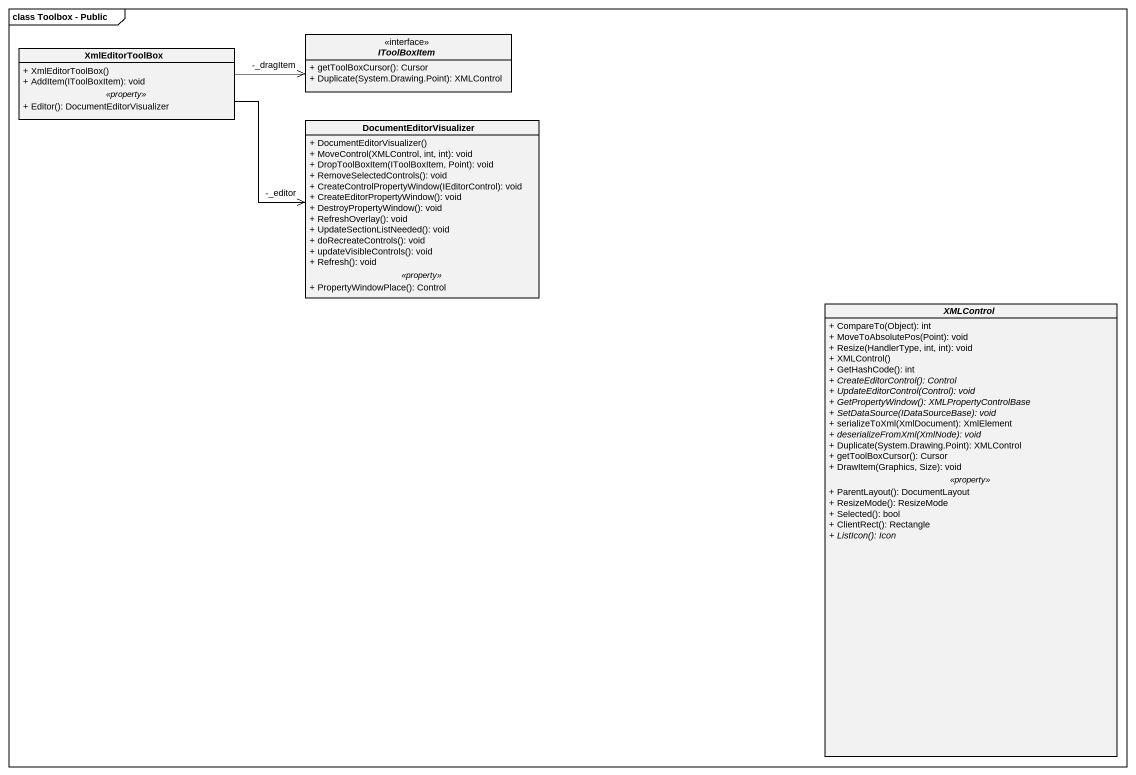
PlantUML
@startuml
mainframe class Toolbox - Public
hide circle
hide empty members
skinparam classAttributeIconSize 0
interface IToolBoxItem {
  + getToolBoxCursor(): Cursor
  + Duplicate(System.Drawing.Point): XMLControl
}
class XmlEditorToolBox {
  + XmlEditorToolBox()
  + AddItem(IToolBoxItem): void
  .. <<property>> ..
  + Editor(): DocumentEditorVisualizer
}
class DocumentEditorVisualizer {
  + DocumentEditorVisualizer()
  + MoveControl(XMLControl, int, int): void
  + DropToolBoxItem(IToolBoxItem, Point): void
  + RemoveSelectedControls(): void
  + CreateControlPropertyWindow(IEditorControl): void
  + CreateEditorPropertyWindow(): void
  + DestroyPropertyWindow(): void
  + RefreshOverlay(): void
  + UpdateSectionListNeeded(): void
  + doRecreateControls(): void
  + updateVisibleControls(): void
  + Refresh(): void
  .. <<property>> ..
  + PropertyWindowPlace(): Control
}
abstract class XMLControl {
  + CompareTo(Object): int
  + MoveToAbsolutePos(Point): void
  + Resize(HandlerType, int, int): void
  + XMLControl()
  + GetHashCode(): int
  {abstract} + CreateEditorControl(): Control
  {abstract} + UpdateEditorControl(Control): void
  {abstract} + GetPropertyWindow(): XMLPropertyControlBase
  {abstract} + SetDataSource(IDataSourceBase): void
  + serializeToXml(XmlDocument): XmlElement
  {abstract} + deserializeFromXml(XmlNode): void
  + Duplicate(System.Drawing.Point): XMLControl
  + getToolBoxCursor(): Cursor
  + DrawItem(Graphics, Size): void
  .. <<property>> ..
  + ParentLayout(): DocumentLayout
  + ResizeMode(): ResizeMode
  + Selected(): bool
  + ClientRect(): Rectangle
  {abstract} + ListIcon(): Icon
}
XmlEditorToolBox -right-> "-_dragItem" IToolBoxItem
XmlEditorToolBox -right-> "-_editor" DocumentEditorVisualizer
@enduml
